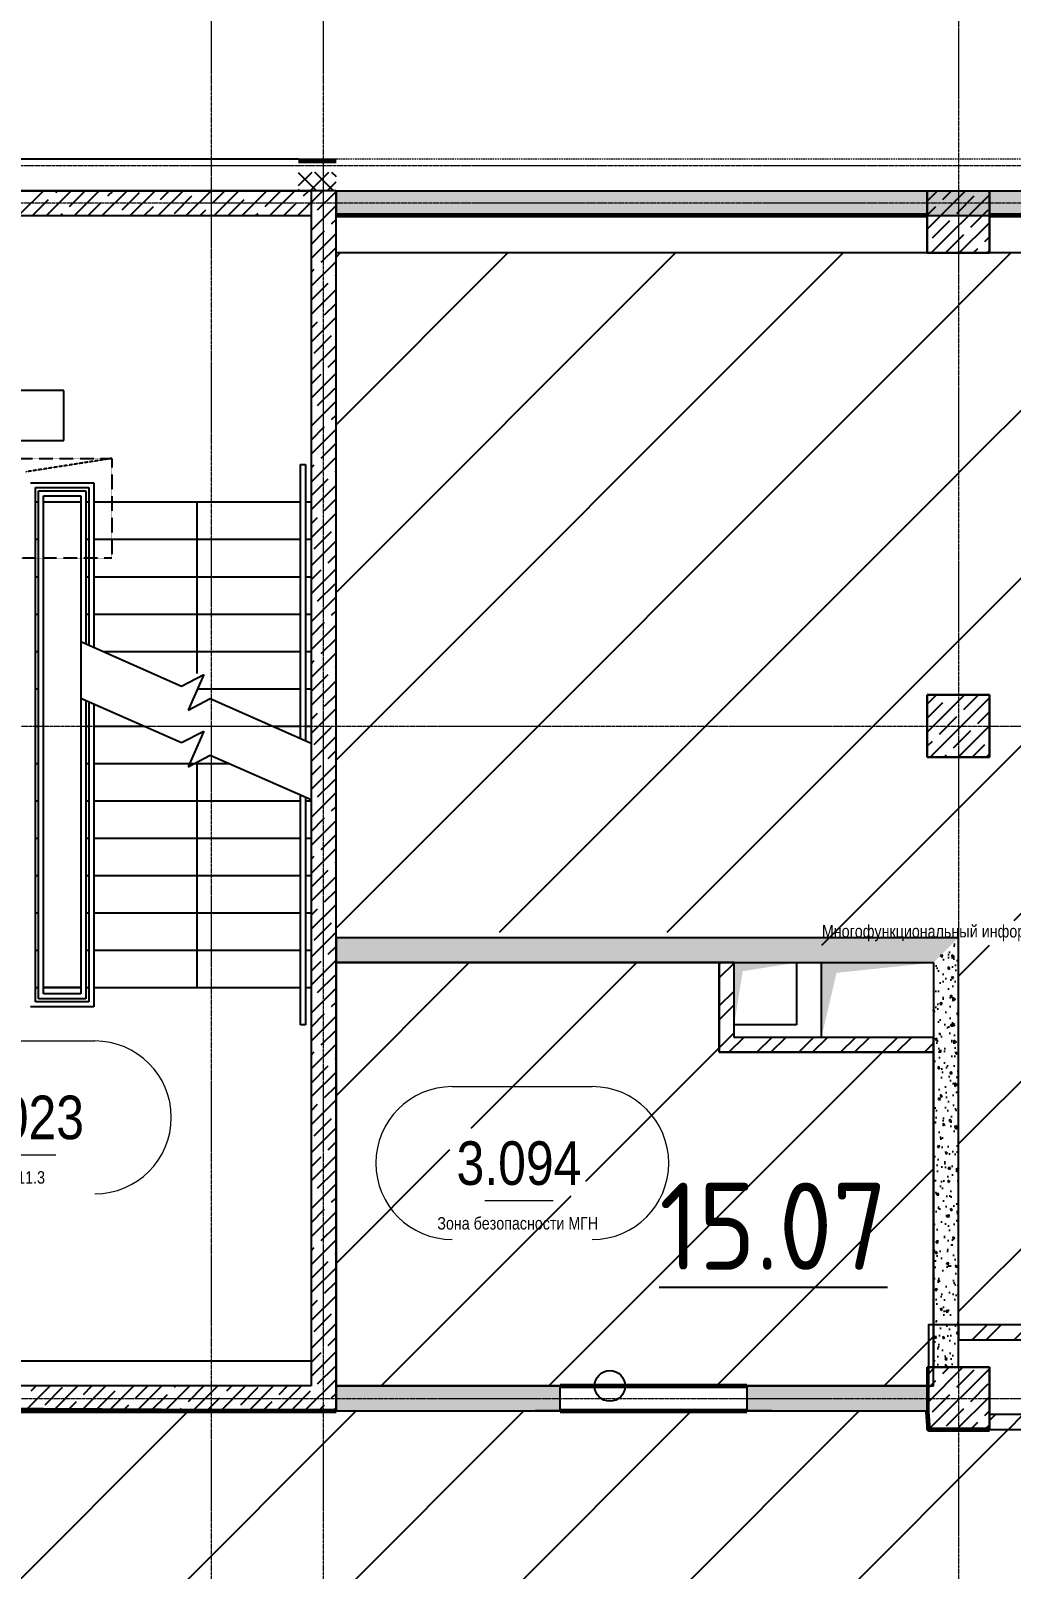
# Model space of a CAD drawing. Header units: millimetres. Extents: x 538266 to 1167394, y 114608 to 637157.
# Drawn here: x 1072582 to 1080459, y 586297 to 598654 of the extents above; entities that cross this region are included whole.
import ezdxf
from ezdxf.enums import TextEntityAlignment as Align

# ---------------------------------------------------------------- set-up
doc = ezdxf.new("R2010")
doc.units = ezdxf.units.MM
for name, pattern in [('CENTER2', [28.575, 19.05, -3.175, 3.175, -3.175]), ('DASHED', [19.05, 12.7, -6.35]), ('HIDDEN', [9.525, 6.35, -3.175]), ('HIDDEN2', [4.7625, 3.175, -1.5875])]:
    doc.linetypes.add(name, pattern=pattern)
doc.layers.get('Defpoints').update_dxf_attribs({"color": 140})
for name, color, linetype, lineweight in [('0) шт стен 3 эт', 150, 'Continuous', 60), ('A-Wall-Open', 31, 'Continuous', 5), ('АР_Area', 5, 'Continuous', 5), ('АР_Зоны_цвет', 8, 'Continuous', 0), ('АР_Колонны', 70, 'Continuous', 30), ('АР_Стены ЖБ', 7, 'Continuous', 35), ('АР_Стены кирпич', 32, 'Continuous', 20), ('АР_Стены ПЕНОблок', 52, 'Continuous', 20), ('АР_Ф_ЛК', 7, 'Continuous', 5), ('АР_Штриховка', 8, 'Continuous', 0)]:
    doc.layers.add(name, color=color, linetype=linetype, lineweight=lineweight)
for name, color, linetype, lineweight, plot in [('АР_Делит', 120, 'Continuous', 0, False), ('КР_Балки-0.5', 60, 'Continuous', 50, False), ('РД_Проем', 230, 'Continuous', 0, False)]:
    doc.layers.add(name, color=color, linetype=linetype, lineweight=lineweight, plot=plot)
doc.layers.add('МАГНИТЫ', color=7, linetype='Continuous', lineweight=30, true_color=0xd100d1)
doc.layers.add('РД_Оси_100', color=7, linetype='Continuous', lineweight=0, true_color=0x525252)
doc.layers.add('РД_проем_инж перемыч_подсчет', color=50, linetype='Continuous', plot=False)
doc.layers.add('ФВ-5', color=7, linetype='Continuous')
doc.styles.add('style1', font='ARIALN.TTF')
doc.styles.add('СПДС', font='isocpeur.ttf', dxfattribs={"width": 0.9})
pattern_1 = [(45, (480135.4, 374055.5), (-168.3798, 168.3798), []), (45, (480247.65, 374055.5), (-168.3798, 168.3798), [])]

# ---------------------------------------------------------------- blocks, each defined once
blk = doc.blocks.new('СОШ_2200_АР_ОСИ_М100_28.05.24')
at = {"layer": 'АР_Делит', "color": 251, "linetype": 'DASHED', "true_color": 0x636466}
blk.add_lwpolyline([(-355, 13145), (-355, 100855), (37145, 100855), (37145, 129155), (72745, 129155), (72745, 135155), (114955, 135155), (114955, -355)], dxfattribs=at)
at = {"layer": 'РД_Оси_100', "color": 251, "linetype": 'CENTER2', "true_color": 0x636466}
for p, q in [((27600, -6155), (27600, 139938.679)), ((-5954.958, 96300), (119910, 96300)), ((-5954.958, 90900), (119910, 90900))]:
    blk.add_line(p, q, dxfattribs=at)
for points in [[(28500, -6155), (28500, 139938.679)], [(33600, 139938.679), (33600, -6155)], [(119910, 100950), (119410, 100800), (-5454.958, 100800), (-5954.958, 100950)], [(119910, 100350), (119410, 100500), (-5454.958, 100500), (-5954.958, 100350)]]:
    blk.add_lwpolyline(points, dxfattribs=at)
blk = doc.blocks.new('MOK-МаркаПом_овал_ареал')
for p, q in [((-5.36, 6.14), (5.89, 6.14)), ((-2.75, -3), (2.75, -3))]:
    blk.add_line(p, q)
for centre, radius, start, end in [((-5.36, 0), 6.14, 90, 270), ((5.89, 0), 6.14, 270, 90), ((-7.41, 0), 7.16, 0, 0.001)]:
    blk.add_arc(centre, radius, start, end)
at = {"color": 0, "style": 'style1'}
blk.add_attdef('АР-ПОМЕЩЕНИЕ:НОМЕР', text='', height=3, dxfattribs=at).set_placement((0.26, 0), align=Align.MIDDLE)
at = {"layer": 'Defpoints', "color": 2, "style": 'style1'}
blk.add_attdef('АР-ПОМЕЩЕНИЕ:НАИМЕНОВАНИЕ', text='', height=1, dxfattribs=at).set_placement((-0.09, -4.81), align=Align.MIDDLE)
blk = doc.blocks.new('MOK-МаркаПом_овал_ареал_5ц')
for p, q in [((-4.25, 3), (4.25, 3)), ((-4.25, -3), (4.25, -3))]:
    blk.add_line(p, q)
for centre, radius, start, end in [((-4.25, 0), 3, 90, 270), ((4.25, 0), 3, 270, 90), ((-3.75, 0), 3.5, 0, 0.001)]:
    blk.add_arc(centre, radius, start, end)
at = {"color": 0, "style": 'style1'}
blk.add_attdef('АР-ПОМЕЩЕНИЕ:НОМЕР', text='', height=3.5, dxfattribs=at).set_placement((0, 0), align=Align.MIDDLE)
at = {"layer": 'Defpoints', "color": 2, "style": 'style1'}
blk.add_attdef('АР-ПОМЕЩЕНИЕ:НАИМЕНОВАНИЕ', text='', height=1, dxfattribs=at).set_placement((-0.09, -4.81), align=Align.MIDDLE)
blk = doc.blocks.new('3_этаж1')
at = {"layer": 'АР_Штриховка', "linetype": 'Continuous', "lineweight": 25, "true_color": 0x000000}
h = blk.add_hatch(dxfattribs=at)
h.set_pattern_fill('_U', color=18, angle=-360, style=0, pattern_type=0)
h.set_pattern_definition([(1.07e-06, (480135.3992, 374055.4906), (-1.86e-08, 1), [])])
h.paths.add_polyline_path([(708584, 597624), (708584, 597599), (708884, 597599), (708884, 597624)], flags=0)
h.paths.add_polyline_path([(712684, 597624), (712684, 597599), (712984, 597599), (712984, 597624)], flags=0)
h = blk.add_hatch(dxfattribs=at)
h.set_pattern_fill('ANSI37', color=18, scale=30, angle=-360, style=0)
h.set_pattern_definition([(45, (480135.4, 374055.49), (-67.351922, 67.35192), []), (135, (480135.4, 374055.49), (-67.35192, -67.351922), [])])
h.paths.add_polyline_path([(708584, 597519), (708584, 597369), (708884, 597369), (708884, 597519)], flags=0)
h.paths.add_polyline_path([(712684, 597519), (712684, 597369), (712984, 597369), (712984, 597519)], flags=0)
h = blk.add_hatch(dxfattribs=at)
h.set_pattern_fill('AR-CONC', color=18, angle=-360, style=0)
h.set_pattern_definition([(50, (480135.4, 374055.49), (182.18467, -15.939085), [19.05, -209.55]), (355, (480135.4, 374055.5), (-35.24342, 191.05685), [15.24, -167.64058]), (100.451445, (480150.58, 374054.16), (146.94125, 175.11775), [16.19001, -178.09024]), (46.1842, (480135.4, 374106.3), (271.07904, -42.04233), [28.575, -314.325]), (96.63556, (480158, 374102.8), (237.40413, 247.42613), [24.28502, -267.1356]), (351.18415, (480135.4, 374106.3), (237.40413, 247.42613), [22.85997, -251.45973]), (21, (480160.8, 374093.59), (151.61439, -102.2652), [19.05, -209.55]), (326, (480160.8, 374093.6), (61.80203, 184.18797), [15.24, -167.64]), (71.451445, (480173.43, 374085.07), (213.41642, 81.92277), [16.19001, -178.08994]), (37.5, (480135.4, 374055.49), (3.088603, 84.555039), [0, -165.608, 0, -170.18, 0, -168.275]), (7.5, (480135.4, 374055.49), (66.819662, 100.180575), [0, -97.028, 0, -161.798, 0, -64.135]), (327.5, (480078.755, 374055.49), (135.590595, -5.728744), [0, -63.5, 0, -198.12, 0, -262.89]), (317.5, (480053.36, 374055.49), (148.12918, 25.42649), [0, -82.55, 0, -131.572, 0, -186.69])])
h.paths.add_polyline_path([(712984, 597369), (712984, 597169), (721984, 597169), (721984, 597369)], flags=0)
h = blk.add_hatch(dxfattribs=at)
h.set_pattern_fill('AR-CONC', color=18, angle=45, style=0)
h.set_pattern_definition([(95, (480135.4, 374055.5), (140.09465, 117.55338), [19.05, -209.55]), (40, (480135.4, 374055.5), (-160.01845, 110.17673), [15.24, -167.64058]), (145.451445, (480147.07, 374065.29), (-19.9238, 227.7301), [16.19001, -178.09024]), (91.1842, (480099.48, 374091.41), (221.41024, 161.95341), [28.575, -314.325]), (141.63556, (480117.93, 374104.9), (-7.08662, 342.82676), [24.28502, -267.1356]), (36.18415, (480099.48, 374091.4), (-7.08662, 342.82676), [22.85997, -251.45973]), (66, (480126.42, 374100.4), (179.51998, 34.89515), [19.05, -209.55]), (11, (480126.42, 374100.4), (-86.53993, 173.94119), [15.24, -167.64]), (116.451445, (480141.38, 374103.3), (92.98005, 208.83634), [16.19001, -178.08994]), (82.5, (480135.4, 374055.49), (-57.605469, 61.973414), [0, -165.608, 0, -170.18, 0, -168.275]), (52.5, (480135.4, 374055.49), (-23.589727, 118.087), [0, -97.028, 0, -161.798, 0, -64.135]), (12.5, (480095.345, 374015.44), (99.927863, 91.826196), [0, -63.5, 0, -198.12, 0, -262.89]), (2.5, (480077.38, 373997.48), (86.763904, 122.722393), [0, -82.55, 0, -131.572, 0, -186.69])])
h.paths.add_polyline_path([(717784, 591169), (717984, 591369), (712984, 591369), (712984, 591169)], flags=0)
h = blk.add_hatch(dxfattribs=at)
h.set_pattern_fill('AR-CONC', color=18, angle=45, style=0)
h.set_pattern_definition([(95, (480135.4, 374055.5), (140.09465, 117.55338), [19.05, -209.55]), (40, (480135.4, 374055.5), (-160.01845, 110.17673), [15.24, -167.64058]), (145.451445, (480147.07, 374065.29), (-19.9238, 227.7301), [16.19001, -178.09024]), (91.1842, (480099.48, 374091.41), (221.41024, 161.95341), [28.575, -314.325]), (141.63556, (480117.93, 374104.9), (-7.08662, 342.82676), [24.28502, -267.1356]), (36.18415, (480099.48, 374091.4), (-7.08662, 342.82676), [22.85997, -251.45973]), (66, (480126.42, 374100.4), (179.51998, 34.89515), [19.05, -209.55]), (11, (480126.42, 374100.4), (-86.53993, 173.94119), [15.24, -167.64]), (116.451445, (480141.38, 374103.3), (92.98005, 208.83634), [16.19001, -178.08994]), (82.5, (480135.4, 374055.49), (-57.605469, 61.973414), [0, -165.608, 0, -170.18, 0, -168.275]), (52.5, (480135.4, 374055.49), (-23.589727, 118.087), [0, -97.028, 0, -161.798, 0, -64.135]), (12.5, (480095.345, 374015.44), (99.927863, 91.826196), [0, -63.5, 0, -198.12, 0, -262.89]), (2.5, (480077.38, 373997.48), (86.763904, 122.722393), [0, -82.55, 0, -131.572, 0, -186.69])])
h.paths.add_polyline_path([(717784, 587919), (717984, 587919), (717984, 588139), (717784, 588139)], flags=0)
h.paths.add_polyline_path([(717784, 588139), (717984, 588139), (717984, 591369), (717784, 591169)], flags=0)
h = blk.add_hatch(dxfattribs=at)
h.set_pattern_fill('ANSI32', color=18, scale=25, style=0)
h.set_pattern_definition([(45, (480135.4, 374055.5), (-168.3798, 168.3798), []), (45, (480247.65, 374055.5), (-168.3798, 168.3798), [])])
h.paths.add_polyline_path([(716063, 590449), (716183, 590569), (716183, 591169), (716063, 591169)], flags=0)
h = blk.add_hatch(dxfattribs=at)
h.set_pattern_fill('ANSI32', color=18, scale=25, angle=360, style=0)
h.set_pattern_definition(pattern_1)
h.paths.add_polyline_path([(717784, 590449), (717784, 590569), (716183, 590569), (716063, 590449)], flags=0)
h = blk.add_hatch(dxfattribs=at)
h.set_pattern_fill('ANSI32', color=18, scale=25, style=0)
h.set_pattern_definition([(45, (480135.4, 374055.5), (-168.3798, 168.3798), []), (45, (480247.65, 374055.5), (-168.3798, 168.3798), [])])
h.paths.add_polyline_path([(719584, 588139), (719705, 588259), (717984, 588259), (717984, 588139)], flags=0)
h = blk.add_hatch(dxfattribs=at)
h.set_pattern_fill('AR-CONC', color=18, angle=45, style=0)
h.set_pattern_definition([(95, (480135.4, 374055.5), (140.09465, 117.55338), [19.05, -209.55]), (40, (480135.4, 374055.5), (-160.01845, 110.17673), [15.24, -167.64058]), (145.451445, (480147.07, 374065.29), (-19.9238, 227.7301), [16.19001, -178.09024]), (91.1842, (480099.48, 374091.41), (221.41024, 161.95341), [28.575, -314.325]), (141.63556, (480117.93, 374104.9), (-7.08662, 342.82676), [24.28502, -267.1356]), (36.18415, (480099.48, 374091.4), (-7.08662, 342.82676), [22.85997, -251.45973]), (66, (480126.42, 374100.4), (179.51998, 34.89515), [19.05, -209.55]), (11, (480126.42, 374100.4), (-86.53993, 173.94119), [15.24, -167.64]), (116.451445, (480141.38, 374103.3), (92.98005, 208.83634), [16.19001, -178.08994]), (82.5, (480135.4, 374055.49), (-57.605469, 61.973414), [0, -165.608, 0, -170.18, 0, -168.275]), (52.5, (480135.4, 374055.49), (-23.589727, 118.087), [0, -97.028, 0, -161.798, 0, -64.135]), (12.5, (480095.345, 374015.44), (99.927863, 91.826196), [0, -63.5, 0, -198.12, 0, -262.89]), (2.5, (480077.38, 373997.48), (86.763904, 122.722393), [0, -82.55, 0, -131.572, 0, -186.69])])
h.paths.add_polyline_path([(712984, 587769), (712984, 587569), (714784, 587569), (714784, 587769)], flags=0)
h.paths.add_polyline_path([(716284, 587769), (716284, 587569), (717734, 587569), (717734, 587769)], flags=0)
h = blk.add_hatch(dxfattribs=at)
h.set_pattern_fill('ANSI32', color=18, scale=25, angle=360, style=0)
h.set_pattern_definition(pattern_1)
h.paths.add_polyline_path([(719703, 587419), (719584, 587539), (718234, 587539), (718234, 587419)], flags=0)
at = {"color": 18, "lineweight": 25, "true_color": 0x000000}
for p, q in [((710797, 595763), (709797, 595763)), ((710797, 595363), (710797, 595763)), ((709797, 595363), (710797, 595363)), ((712699, 592970), (712699, 595169)), ((712699, 595169), (712739, 595169)), ((712699, 592970), (712699, 595169)), ((712699, 595169), (712739, 595169)), ((712739, 595169), (712739, 592952)), ((712739, 595169), (712739, 592952)), ((712699, 590669), (712699, 592515)), ((712699, 590669), (712699, 592515)), ((712739, 592497), (712739, 590669)), ((712739, 592497), (712739, 590669)), ((712739, 590669), (712699, 590669)), ((712739, 590669), (712699, 590669))]:
    blk.add_line(p, q, dxfattribs=at)
at = {"color": 18, "linetype": 'HIDDEN', "lineweight": 25, "ltscale": 0.07, "true_color": 0x000000}
for p, q in [((710384, 595219), (711184, 595219)), ((710384, 595219), (711184, 595219)), ((711184, 595219), (710493, 595111)), ((711184, 595219), (710493, 595111)), ((711184, 595219), (711184, 594419)), ((711184, 595219), (711184, 594419)), ((711184, 594419), (710384, 594419)), ((711184, 594419), (710384, 594419))]:
    blk.add_line(p, q, dxfattribs=at)
at = {"color": 18, "linetype": 'Continuous', "lineweight": 25, "true_color": 0x000000}
for p, q in [((716183, 590669), (716183, 591169)), ((716183, 591169), (716683, 591169)), ((716683, 591169), (716683, 590669)), ((716884, 590569), (716884, 591169)), ((716884, 591169), (717784, 591169)), ((717784, 591169), (717784, 590569)), ((716683, 590669), (716183, 590669)), ((717784, 590569), (716884, 590569))]:
    blk.add_line(p, q, dxfattribs=at)
for points in [[(716183, 590669), (716183, 591169), (716251, 591100), (716683, 591169)], [(716884, 590569), (716884, 591169), (717005, 591087), (717784, 591169)]]:
    blk.add_solid(points, dxfattribs=at)
at = {"layer": 'A-Wall-Open', "color": 18, "linetype": 'Continuous', "lineweight": 25, "true_color": 0x000000}
for p, q in [((708884, 597624), (712684, 597624)), ((708884, 597369), (712684, 597369))]:
    blk.add_line(p, q, dxfattribs=at)
at = {"layer": 'АР_Делит', "color": 18, "lineweight": 25, "true_color": 0x000000}
for p, q in [((708784, 597369), (712784, 597369)), ((708784, 597369), (712784, 597369)), ((712784, 597369), (712784, 587969)), ((712784, 597369), (712784, 587969)), ((712784, 587969), (708784, 587969)), ((712784, 587969), (708784, 587969))]:
    blk.add_line(p, q, dxfattribs=at)
at = {"layer": 'АР_Зоны_цвет', "color": 18, "linetype": 'Continuous', "lineweight": 25, "true_color": 0x000000}
for p, q in [((716063, 591169), (712984, 591169)), ((712984, 591169), (712984, 587769)), ((716063, 590449), (716063, 591169)), ((717784, 590449), (716063, 590449)), ((717784, 587769), (717784, 590449)), ((712984, 587769), (717784, 587769))]:
    blk.add_line(p, q, dxfattribs=at)
at = {"layer": 'АР_Колонны', "color": 18, "linetype": 'HIDDEN2', "lineweight": 25, "true_color": 0x000000}
for p, q in [((717734, 596869), (717734, 597369)), ((718234, 597369), (718234, 596869)), ((718234, 596869), (717734, 596869)), ((717734, 593319), (718234, 593319)), ((717734, 592819), (717734, 593319)), ((718234, 593319), (718234, 592819)), ((718234, 592819), (717734, 592819)), ((717734, 587919), (718234, 587919)), ((717734, 587419), (717734, 587919)), ((718234, 587919), (718234, 587419)), ((718234, 587419), (717734, 587419))]:
    blk.add_line(p, q, dxfattribs=at)
at = {"layer": 'АР_Колонны', "color": 18, "linetype": 'Continuous', "lineweight": 25, "true_color": 0x000000}
for p, q in [((717734, 597369), (717734, 596869)), ((717734, 596869), (717734, 597369)), ((718234, 596869), (718234, 597369)), ((718234, 597369), (718234, 596869)), ((717734, 596869), (718234, 596869)), ((718234, 596869), (717734, 596869)), ((717734, 593319), (717734, 592819)), ((718234, 593319), (717734, 593319)), ((717734, 592819), (717734, 593319)), ((717734, 593319), (718234, 593319)), ((718234, 592819), (718234, 593319)), ((718234, 593319), (718234, 592819)), ((717734, 592819), (718234, 592819)), ((718234, 592819), (717734, 592819)), ((717734, 587919), (717734, 587419)), ((718234, 587919), (717734, 587919)), ((717734, 587419), (717734, 587919)), ((717734, 587919), (718234, 587919)), ((718234, 587419), (718234, 587919)), ((718234, 587919), (718234, 587419)), ((717734, 587419), (718234, 587419)), ((718234, 587419), (717734, 587419))]:
    blk.add_line(p, q, dxfattribs=at)
at = {"layer": 'АР_Стены ЖБ', "color": 18, "linetype": 'Continuous', "lineweight": 25, "true_color": 0x000000}
for p, q in [((712984, 597369), (708784, 597369)), ((712984, 587769), (712984, 597369)), ((717734, 596869), (717734, 597369)), ((718234, 597369), (718234, 596869)), ((708784, 597169), (712784, 597169)), ((712784, 597169), (712784, 587769)), ((718234, 596869), (717734, 596869)), ((717734, 592819), (717734, 593319)), ((717734, 593319), (718234, 593319)), ((718234, 593319), (718234, 592819)), ((718234, 592819), (717734, 592819)), ((717734, 587419), (717734, 587919)), ((717734, 587919), (718234, 587919)), ((718234, 587919), (718234, 587419)), ((712784, 587769), (708784, 587769)), ((712984, 587569), (712984, 587769)), ((712984, 587769), (712984, 587769)), ((708784, 587569), (712784, 587569)), ((712784, 587569), (712984, 587569)), ((718234, 587419), (717734, 587419))]:
    blk.add_line(p, q, dxfattribs=at)
at = {"layer": 'АР_Стены кирпич', "color": 18, "linetype": 'Continuous', "lineweight": 25, "true_color": 0x000000}
for p, q in [((716183, 591169), (716063, 591169)), ((716063, 591169), (716063, 590449)), ((716183, 590569), (716183, 591169)), ((717784, 590569), (716183, 590569)), ((717784, 590449), (717784, 590569)), ((716063, 590449), (717784, 590449)), ((719705, 588259), (717984, 588259)), ((717984, 588259), (717984, 588139)), ((717984, 588139), (719584, 588139)), ((719584, 587539), (718234, 587539)), ((718234, 587539), (718234, 587419)), ((718234, 587419), (719703, 587419))]:
    blk.add_line(p, q, dxfattribs=at)
at = {"layer": 'АР_Стены ПЕНОблок', "color": 18, "linetype": 'Continuous', "lineweight": 25, "true_color": 0x000000}
for p, q in [((712984, 597369), (712984, 597169)), ((712984, 597169), (721984, 597169)), ((717984, 591369), (712984, 591369)), ((712984, 591369), (712984, 591169)), ((717984, 588139), (717984, 591369)), ((712984, 591169), (717784, 591169)), ((717784, 591169), (717784, 588139)), ((717784, 588139), (717784, 587919)), ((717984, 587919), (717984, 588139)), ((717784, 587919), (717984, 587919)), ((712984, 587769), (712984, 587569)), ((714784, 587769), (712984, 587769)), ((714784, 587569), (714784, 587769)), ((716284, 587769), (716284, 587569)), ((717734, 587769), (716284, 587769)), ((717734, 587569), (717734, 587769)), ((712984, 587569), (714784, 587569)), ((716284, 587569), (717734, 587569))]:
    blk.add_line(p, q, dxfattribs=at)
at = {"layer": 'АР_Ф_ЛК', "color": 18, "lineweight": 25, "true_color": 0x000000}
for p, q in [((710529, 595024), (711039, 595024)), ((710569, 590854), (710569, 594984)), ((710569, 594984), (710999, 594984)), ((710999, 594984), (710999, 593719)), ((711039, 595024), (711039, 593701)), ((710569, 594869), (710594, 594869)), ((710594, 590879), (710594, 594959)), ((710594, 594959), (710974, 594959)), ((710634, 590919), (710634, 594919)), ((710634, 594919), (710934, 594919)), ((710634, 590969), (710634, 594869)), ((710634, 594869), (710934, 594869)), ((710634, 594869), (710934, 594869)), ((710934, 594919), (710934, 590919)), ((710934, 594869), (710934, 590969)), ((710974, 594959), (710974, 593730)), ((710974, 594869), (710999, 594869)), ((711039, 594869), (712699, 594869)), ((711869, 593957), (711869, 594869)), ((712739, 594869), (712784, 594869)), ((710569, 594569), (710594, 594569)), ((710974, 594569), (710999, 594569)), ((711039, 594569), (712699, 594569)), ((712739, 594569), (712784, 594569)), ((710569, 594269), (710594, 594269)), ((710974, 594269), (710999, 594269)), ((711039, 594269), (712699, 594269)), ((712739, 594269), (712784, 594269)), ((710569, 593969), (710594, 593969)), ((710974, 593969), (710999, 593969)), ((711039, 593969), (712699, 593969)), ((711869, 593490), (711869, 593957)), ((712739, 593969), (712784, 593969)), ((710934, 593748), (711744, 593390)), ((710569, 593669), (710594, 593669)), ((711113, 593669), (712699, 593669)), ((712739, 593669), (712784, 593669)), ((710569, 593369), (710594, 593369)), ((711744, 593390), (711922, 593483)), ((711922, 593483), (711796, 593197)), ((711871, 593369), (712699, 593369)), ((712739, 593369), (712784, 593369)), ((710934, 593293), (711744, 592936)), ((710974, 593275), (710974, 590879)), ((710999, 593264), (710999, 590854)), ((711039, 593247), (711039, 590814)), ((711796, 593197), (711973, 593290)), ((711973, 593290), (712784, 592932)), ((710569, 593069), (710594, 593069)), ((710974, 593069), (710999, 593069)), ((711039, 593069), (711442, 593069)), ((711744, 592936), (711922, 593028)), ((711922, 593028), (711796, 592742)), ((712474, 593069), (712699, 593069)), ((712739, 593069), (712784, 593069)), ((710569, 592769), (710594, 592769)), ((710974, 592769), (710999, 592769)), ((711039, 592769), (712123, 592769)), ((711796, 592742), (711973, 592835)), ((711869, 591435), (711869, 592769)), ((711973, 592835), (712784, 592478)), ((710569, 592469), (710594, 592469)), ((710974, 592469), (710999, 592469)), ((711039, 592469), (712699, 592469)), ((712739, 592469), (712784, 592469)), ((710569, 592169), (710594, 592169)), ((710974, 592169), (710999, 592169)), ((711039, 592169), (712699, 592169)), ((712739, 592169), (712784, 592169)), ((710569, 591869), (710594, 591869)), ((710974, 591869), (710999, 591869)), ((711039, 591869), (712699, 591869)), ((712739, 591869), (712784, 591869)), ((710569, 591569), (710594, 591569)), ((710974, 591569), (710999, 591569)), ((711039, 591569), (712699, 591569)), ((712739, 591569), (712784, 591569)), ((711869, 590969), (711869, 591435)), ((710569, 591269), (710594, 591269)), ((710974, 591269), (710999, 591269)), ((711039, 591269), (712699, 591269)), ((712739, 591269), (712784, 591269)), ((710569, 590969), (710594, 590969)), ((710934, 590969), (710634, 590969)), ((710634, 590969), (710934, 590969)), ((710934, 590919), (710634, 590919)), ((710974, 590969), (710999, 590969)), ((711039, 590969), (712699, 590969)), ((712739, 590969), (712784, 590969)), ((711039, 590814), (710529, 590814)), ((710999, 590854), (710569, 590854)), ((710974, 590879), (710594, 590879))]:
    blk.add_line(p, q, dxfattribs=at)
at = {"layer": 'АР_Штриховка', "color": 18, "linetype": 'Continuous', "lineweight": 25, "true_color": 0x000000}
for p, q in [((710433, 597169), (710633, 597369)), ((710657, 597169), (710857, 597369)), ((710732, 597355), (710745, 597369)), ((710844, 597243), (710970, 597369)), ((710882, 597169), (711082, 597369)), ((711106, 597169), (711306, 597369)), ((711152, 597327), (711194, 597369)), ((711265, 597215), (711405, 597355)), ((711331, 597169), (711531, 597369)), ((711555, 597169), (711755, 597369)), ((711573, 597299), (711643, 597369)), ((711686, 597187), (711826, 597327)), ((711780, 597169), (711980, 597369)), ((711994, 597271), (712092, 597369)), ((712004, 597169), (712204, 597369)), ((712229, 597169), (712429, 597369)), ((712415, 597243), (712541, 597369)), ((712453, 597169), (712653, 597369)), ((712678, 597169), (712878, 597369)), ((712724, 597327), (712766, 597369)), ((712836, 597215), (712977, 597355)), ((717734, 597285), (717817, 597369)), ((717734, 597061), (718042, 597369)), ((717766, 596869), (718234, 597336)), ((717860, 597299), (717929, 597369)), ((717972, 597187), (718112, 597327)), ((710545, 597169), (710675, 597299)), ((710994, 597169), (711096, 597271)), ((711443, 597169), (711517, 597243)), ((711892, 597169), (711938, 597215)), ((712117, 597169), (712247, 597299)), ((712566, 597169), (712668, 597271)), ((712784, 597050), (712984, 597250)), ((717734, 597173), (717803, 597243)), ((718084, 597075), (718224, 597215)), ((710770, 597169), (710788, 597187)), ((712341, 597169), (712359, 597187)), ((712949, 597103), (712984, 597138)), ((717775, 596990), (717916, 597131)), ((717991, 596869), (718234, 597112)), ((712784, 596938), (712892, 597046)), ((712784, 596825), (712984, 597025)), ((717888, 596878), (718028, 597018)), ((718196, 596962), (718234, 596999)), ((712864, 596794), (712984, 596913)), ((718103, 596869), (718140, 596906)), ((718215, 596869), (718234, 596887)), ((712784, 596601), (712984, 596801)), ((712784, 596713), (712808, 596738)), ((712784, 596489), (712920, 596626)), ((712784, 596376), (712984, 596576)), ((712977, 596682), (712984, 596689)), ((712892, 596373), (712984, 596464)), ((712784, 596152), (712984, 596352)), ((712784, 596264), (712836, 596317)), ((712808, 596064), (712949, 596205)), ((712784, 595927), (712984, 596127)), ((712920, 595952), (712984, 596015)), ((712784, 595703), (712984, 595903)), ((712784, 595815), (712864, 595896)), ((712836, 595643), (712977, 595784)), ((712784, 595478), (712984, 595678)), ((712784, 595366), (712892, 595475)), ((712949, 595531), (712984, 595566)), ((712784, 595254), (712984, 595454)), ((712864, 595222), (712984, 595342)), ((712784, 595029), (712984, 595229)), ((712784, 595142), (712808, 595166)), ((712977, 595110), (712984, 595117)), ((712784, 594917), (712920, 595054)), ((712784, 594805), (712984, 595005)), ((712892, 594801), (712984, 594893)), ((712784, 594580), (712984, 594780)), ((712784, 594693), (712836, 594745)), ((712808, 594493), (712949, 594633)), ((712784, 594356), (712984, 594556)), ((712920, 594380), (712984, 594444)), ((712784, 594131), (712984, 594331)), ((712784, 594244), (712864, 594324)), ((712784, 593907), (712984, 594107)), ((712836, 594072), (712977, 594212)), ((712949, 593960), (712984, 593995)), ((712784, 593795), (712892, 593903)), ((712784, 593682), (712984, 593882)), ((712864, 593651), (712984, 593770)), ((712784, 593458), (712984, 593658)), ((712784, 593570), (712808, 593595)), ((712977, 593539), (712984, 593546)), ((712784, 593346), (712920, 593482)), ((712784, 593233), (712984, 593433)), ((712892, 593230), (712984, 593321)), ((717734, 593244), (717808, 593319)), ((717734, 593020), (718033, 593319)), ((717734, 593132), (717860, 593258)), ((717757, 592819), (718234, 593295)), ((717916, 593314), (717920, 593319)), ((718028, 593202), (718145, 593319)), ((712784, 593009), (712984, 593209)), ((712784, 593121), (712836, 593174)), ((717832, 593005), (717972, 593146)), ((718140, 593090), (718234, 593183)), ((712808, 592921), (712949, 593061)), ((717944, 592893), (718084, 593033)), ((717982, 592819), (718234, 593071)), ((712784, 592784), (712984, 592984)), ((712920, 592809), (712984, 592872)), ((717734, 592907), (717775, 592949)), ((718094, 592819), (718196, 592921)), ((712784, 592560), (712984, 592760)), ((712784, 592672), (712864, 592753)), ((717869, 592819), (717888, 592837)), ((718206, 592819), (718234, 592846)), ((712836, 592500), (712977, 592641)), ((712784, 592335), (712984, 592535)), ((712949, 592388), (712984, 592423)), ((712784, 592223), (712892, 592332)), ((712784, 592111), (712984, 592311)), ((712864, 592079), (712984, 592199)), ((712784, 591886), (712984, 592086)), ((712784, 591999), (712808, 592023)), ((712784, 591774), (712920, 591911)), ((712977, 591967), (712984, 591974)), ((712784, 591662), (712984, 591862)), ((712784, 591437), (712984, 591637)), ((712892, 591658), (712984, 591749)), ((712784, 591549), (712836, 591602)), ((712784, 591213), (712984, 591413)), ((712808, 591350), (712949, 591490)), ((712920, 591237), (712984, 591300)), ((712784, 590988), (712984, 591188)), ((712784, 591100), (712864, 591181)), ((712836, 590929), (712977, 591069)), ((712784, 590764), (712984, 590964)), ((712949, 590816), (712984, 590851)), ((712784, 590651), (712892, 590760)), ((712784, 590539), (712984, 590739)), ((712864, 590508), (712984, 590627)), ((712784, 590315), (712984, 590515)), ((712784, 590427), (712808, 590452)), ((712977, 590395), (712984, 590402)), ((712784, 590202), (712920, 590339)), ((712784, 590090), (712984, 590290)), ((712892, 590087), (712984, 590178)), ((712784, 589866), (712984, 590066)), ((712784, 589978), (712836, 590031)), ((712808, 589778), (712949, 589918)), ((712784, 589641), (712984, 589841)), ((712920, 589666), (712984, 589729)), ((712784, 589417), (712984, 589617)), ((712784, 589529), (712864, 589610)), ((712836, 589357), (712977, 589497)), ((712784, 589192), (712984, 589392)), ((712784, 589080), (712892, 589189)), ((712784, 588968), (712984, 589168)), ((712949, 589245), (712984, 589280)), ((712864, 588936), (712984, 589055)), ((712784, 588743), (712984, 588943)), ((712784, 588855), (712808, 588880)), ((712977, 588824), (712984, 588831)), ((712784, 588631), (712920, 588768)), ((712784, 588519), (712984, 588719)), ((712892, 588515), (712984, 588606)), ((712784, 588294), (712984, 588494)), ((712784, 588406), (712836, 588459)), ((712808, 588207), (712949, 588347)), ((712784, 588070), (712984, 588270)), ((712920, 588094), (712984, 588157)), ((712784, 587845), (712984, 588045)), ((712784, 587957), (712864, 588038)), ((712836, 587786), (712977, 587926)), ((712901, 587738), (712984, 587821)), ((717734, 587856), (717796, 587919)), ((717734, 587631), (718021, 587919)), ((717734, 587744), (717803, 587814)), ((717745, 587419), (718234, 587907)), ((717860, 587870), (717909, 587919)), ((717972, 587758), (718112, 587898)), ((710487, 587569), (710687, 587769)), ((710535, 587729), (710574, 587769)), ((710647, 587617), (710788, 587758)), ((710711, 587569), (710911, 587769)), ((710936, 587569), (711136, 587769)), ((710956, 587701), (711023, 587769)), ((711068, 587589), (711209, 587729)), ((711160, 587569), (711360, 587769)), ((711377, 587673), (711472, 587769)), ((711385, 587569), (711585, 587769)), ((711497, 587569), (711630, 587701)), ((711609, 587569), (711809, 587769)), ((711686, 587758), (711697, 587769)), ((711798, 587645), (711921, 587769)), ((711834, 587569), (712034, 587769)), ((712058, 587569), (712258, 587769)), ((712107, 587729), (712146, 587769)), ((712219, 587617), (712359, 587758)), ((712283, 587569), (712483, 587769)), ((712507, 587569), (712707, 587769)), ((712528, 587701), (712595, 587769)), ((712640, 587589), (712780, 587729)), ((712825, 587662), (712901, 587738)), ((712949, 587673), (712984, 587708)), ((717775, 587561), (717916, 587701)), ((717970, 587419), (718234, 587682)), ((718084, 587645), (718224, 587786)), ((710823, 587569), (710900, 587645)), ((711272, 587569), (711321, 587617)), ((711721, 587569), (711742, 587589)), ((711946, 587569), (712051, 587673)), ((712395, 587569), (712471, 587645)), ((712732, 587569), (712825, 587662)), ((712844, 587569), (712892, 587617)), ((712956, 587569), (712984, 587596)), ((717888, 587449), (718028, 587589)), ((718196, 587533), (718234, 587570)), ((718082, 587419), (718140, 587477)), ((718194, 587419), (718234, 587458))]:
    blk.add_line(p, q, dxfattribs=at)
at = {"layer": 'КР_Балки-0.5', "color": 18, "lineweight": 25, "ltscale": 200, "true_color": 0x000000}
for p, q in [((712984, 596869), (712984, 597369)), ((712984, 597369), (729784, 597369)), ((729784, 596869), (712984, 596869))]:
    blk.add_line(p, q, dxfattribs=at)
at = {"layer": 'МАГНИТЫ', "color": 18, "lineweight": 25, "true_color": 0x000000}
blk.add_circle((715184, 587769), 123, dxfattribs=at)
at = {"layer": 'РД_Проем', "color": 18, "linetype": 'Continuous', "lineweight": 25, "true_color": 0x000000}
for p, q in [((714784, 587769), (716284, 587769)), ((714784, 587569), (716284, 587569))]:
    blk.add_line(p, q, dxfattribs=at)
at = {"layer": 'РД_проем_инж перемыч_подсчет', "color": 18, "linetype": 'Continuous', "lineweight": 25, "true_color": 0x000000}
for p, q in [((716484, 587769), (714584, 587769)), ((716484, 587569), (714584, 587569))]:
    blk.add_line(p, q, dxfattribs=at)
at = {"layer": 'АР_Area', "color": 18, "linetype": 'Continuous', "lineweight": 25, "true_color": 0x000000, "xscale": 100, "yscale": 100, "zscale": 100}
blk.add_blockref('MOK-МаркаПом_овал_ареал_5ц', (721456, 591891), dxfattribs=at).add_auto_attribs({'АР-ПОМЕЩЕНИЕ:НОМЕР': '3.077.2', 'АР-ПОМЕЩЕНИЕ:НАИМЕНОВАНИЕ': 'Многофункциональный информационный библиотечный центр с зонами для индивидуальных и групповых занятий, медиатеки, хранения (закрытый фонд) и выдачи книг'})

msp = doc.modelspace()

# ---------------------------------------------------------------- hatches: boundary and pattern name
at = {"layer": 'ФВ-5'}
h = msp.add_hatch(dxfattribs=at)
h.set_pattern_fill('ANSI31', color=3, scale=300)
h.paths.add_polyline_path([(1091834, 596869), (1080041, 596869), (1080041, 593319), (1080284, 593319), (1080284, 592819), (1080041, 592819), (1080041, 591413), (1080034, 587569), (1091834, 587569)])
edge = h.paths.add_edge_path(flags=16)
edge.add_line((1083081, 592191), (1083931, 592191))
edge.add_arc((1083931, 591891), 300, -90, 90, ccw=False)
edge.add_line((1083931, 591591), (1083081, 591591))
edge.add_arc((1083081, 591891), 300, 90, 270, ccw=False)
h.paths.add_polyline_path([(1085784, 593319), (1086284, 593319), (1086284, 592819), (1085784, 592819)], flags=16)
edge = h.paths.add_edge_path(flags=16)
edge.add_line((1086232, 587919), (1086245, 587919))
edge.add_line((1086245, 587919), (1086234, 587908))
edge.add_arc((1085936, 587875), 300, 0, 6.3328, ccw=False)
edge.add_arc((1085936, 587875), 300, -121.4889, 0, ccw=False)
edge.add_line((1085779, 587619), (1085584, 587619))
edge.add_line((1085584, 587619), (1085584, 587819))
edge.add_line((1085584, 587819), (1085641, 587819))
edge.add_arc((1085936, 587875), 300, 180, 190.7238, ccw=False)
edge.add_arc((1085936, 587875), 300, 8.4681, 180, ccw=False)
h.paths.add_polyline_path([(1085784, 587919), (1085908, 587919), (1085784, 587794), (1085784, 587619), (1085584, 587619), (1085584, 587819), (1085784, 587819), (1085784, 587794), (1085908, 587919), (1085796, 587919), (1085784, 587907)], flags=0)
edge = h.paths.add_edge_path(flags=16)
edge.add_arc((1089148, 587918), 300, 0, 360)
h.paths.add_polyline_path([(1085421, 587645), (1086450, 587645), (1086450, 588104), (1085421, 588104)], flags=16)
h.paths.add_polyline_path([(1088633, 587688), (1089663, 587688), (1089663, 588147), (1088633, 588147)], flags=16)
h.paths.add_polyline_path([(1086293, 596789), (1086555, 596789), (1086555, 597166), (1086293, 597166)])
h.paths.add_polyline_path([(1078904, 591310), (1088088, 591310), (1088088, 591508), (1078904, 591508)])
h.paths.add_polyline_path([(1082747, 591623), (1084264, 591623), (1084264, 592159), (1082747, 592159)], flags=16)
h.paths.add_polyline_path([(1081755, 588259), (1080034, 588241), (1080034, 587521), (1081755, 587539)])
h = msp.add_hatch(dxfattribs=at)
h.set_pattern_fill('ANSI31', color=3, scale=300, style=0)
h.paths.add_polyline_path([(1080034, 596869), (1075034, 596869), (1075034, 591413), (1080034, 591413), (1080034, 592819), (1079784, 592819), (1079784, 593319), (1080034, 593319)])
h = msp.add_hatch(dxfattribs=at)
h.set_pattern_fill('ANSI31', color=5, scale=300, style=0)
h.paths.add_polyline_path([(1079834, 590449), (1078113, 590449), (1078113, 591169), (1075034, 591169), (1075034, 587769), (1077111, 587769, -1), (1077357, 587769), (1079784, 587769), (1079784, 587919), (1079834, 587919)])
h.paths.add_polyline_path([(1076229, 589859), (1076779, 589859, -1), (1076779, 589259), (1076229, 589259, -1)], flags=16)
h.paths.add_polyline_path([(1075822, 589000), (1077166, 589000), (1077166, 589156), (1075822, 589156)], flags=24)
h.paths.add_polyline_path([(1075913, 589291), (1077095, 589291), (1077095, 589827), (1075913, 589827)], flags=24)
h = msp.add_hatch(dxfattribs=at)
h.set_pattern_fill('ANSI31', color=3, scale=300)
h.paths.add_polyline_path([(1091869, 587369), (1091834, 587369), (1091834, 587419), (1090314, 587419), (1090314, 587419), (1090314, 587419), (1086284, 587419), (1085784, 587419), (1085504, 587419), (1081754, 587418), (1081751, 587418), (1080284, 587419), (1079784, 587419), (1079784, 587569), (1075034, 587569), (1075034, 587569), (1074834, 587569), (1070834, 587569), (1070834, 587319), (1070334, 587319), (1070334, 587319), (1070491, 587319), (1070834, 587662), (1070834, 587769), (1070828, 587769), (1070834, 587774), (1070834, 587819), (1070766, 587819), (1070334, 587386), (1070334, 587319), (1070378, 587319), (1070378, 587319), (1070334, 587319), (1070334, 587769), (1064991, 587769), (1064984, 587761), (1064984, 587537), (1064984, 587537), (1064984, 587319), (1064484, 587319), (1064484, 587569), (1059291, 587569), (1059284, 587562), (1059284, 587319), (1058784, 587319), (1058784, 587569), (1052984, 587569), (1052984, 587319), (1052984, 587319), (1052484, 587319), (1052484, 587569), (1052284, 587569), (1052284, 587569), (1051180, 587569), (1050734, 587569), (1048404, 587569), (1048404, 587249), (1046834, 587249), (1046834, 585469), (1052534, 585469), (1052534, 585469), (1052934, 585469), (1058834, 585469), (1058834, 585469), (1059234, 585469), (1059234, 585069), (1059134, 585069), (1059134, 583829), (1059134, 579349), (1059134, 579169), (1059234, 579169), (1059234, 578769), (1058934, 578769), (1058934, 573169), (1059134, 573169), (1059234, 573169), (1059234, 572769), (1059134, 572769), (1059134, 567514), (1060054, 567514), (1060054, 567394), (1060054, 567049), (1060054, 565744), (1060545, 565744), (1060545, 565760), (1060964, 565760), (1063219, 565757), (1063219, 565786), (1063638, 565786), (1063638, 565744), (1064534, 565744), (1064534, 565744), (1064934, 565744), (1064934, 565744), (1070434, 565744), (1070434, 565744), (1070834, 565744), (1073834, 565744), (1073834, 565844), (1073934, 565844), (1073934, 568249), (1071614, 568249), (1071614, 570169), (1071614, 573589), (1073214, 573589), (1073214, 575469), (1073214, 577189), (1073934, 577189), (1073934, 579719), (1073834, 579719), (1073834, 580219), (1073934, 580219), (1073934, 581664), (1074134, 581664), (1074134, 580219), (1074234, 580219), (1074234, 580969), (1075894, 580969), (1075894, 580369), (1090174, 580369), (1090174, 580969), (1091834, 580969), (1091834, 580219), (1091924, 580219), (1091924, 583769), (1091834, 583769), (1091834, 583969), (1088484, 583969), (1087785, 583969, -0.384338), (1088054, 583670, -1), (1087454, 583670, -0.384338), (1087724, 583969), (1086884, 583969), (1086284, 583969), (1086284, 583719), (1085954, 583719), (1085954, 581499), (1085034, 581499), (1082160, 581484, -0.414214), (1082460, 581184, -1), (1081860, 581184, -0.414214), (1082160, 581484), (1081034, 581499), (1080114, 581499), (1080114, 582419), (1080114, 583519), (1080114, 583719), (1079784, 583719), (1079784, 583969), (1076654, 583969), (1076654, 583249), (1074134, 583249), (1074134, 583194), (1073934, 583194), (1073934, 583769), (1073834, 583769), (1070834, 583769), (1070434, 583769), (1070434, 583889), (1069154, 583889), (1066945, 583889), (1064934, 583889), (1064934, 583769), (1064534, 583769), (1064534, 580169), (1064934, 580169), (1064934, 579769), (1064534, 579769), (1064534, 580169), (1064534, 583769), (1064534, 583769), (1060605, 583769), (1060605, 583919), (1064534, 583919), (1064534, 584169), (1064934, 584169), (1070434, 584169), (1070434, 584169), (1070834, 584169), (1070834, 583919), (1073706, 583919), (1073826, 583919), (1073831, 583924), (1073834, 584169), (1074234, 584169), (1076534, 584169), (1079784, 584169), (1079784, 584219), (1080284, 584219), (1080284, 584169), (1085784, 584169), (1085784, 584219), (1086284, 584219), (1086284, 584169), (1086884, 584169), (1088484, 584169), (1091834, 584169), (1091924, 584169)])
h.paths.add_polyline_path([(1060054, 582649), (1059059, 582649), (1059059, 585428), (1060054, 585428)], flags=16)
h.paths.add_polyline_path([(1060054, 573909), (1059134, 573909), (1059134, 575049), (1060054, 575049)], flags=16)
h.paths.add_polyline_path([(1066054, 582749), (1070834, 582749), (1070834, 583889), (1066054, 583889)], flags=16)
h.paths.add_polyline_path([(1064534, 583769), (1066054, 583769), (1066054, 581649), (1064534, 581649)], flags=17)

# ---------------------------------------------------------------- linework, layer by layer
msp.add_lwpolyline([(1081755, 588259), (1079795, 588259), (1079795, 587419), (1081755, 587419)], close=True)
at = {"layer": '0) шт стен 3 эт', "color": 2}
for points in [[(1079784, 597169), (1075034, 597169)], [(1084034, 597169), (1080284, 597169)], [(1076834, 587769), (1078334, 587769)], [(1070834, 587569), (1075034, 587569)], [(1072210, 587579), (1074101, 587569)], [(1076834, 587569), (1078334, 587569)], [(1079784, 587561), (1079795, 587419), (1080284, 587419)]]:
    msp.add_lwpolyline(points, dxfattribs=at)

# ---------------------------------------------------------------- block references
at = {"layer": '0) шт стен 3 эт', "color": 5, "lineweight": 25}
msp.add_blockref('3_этаж1', (362050, 0), dxfattribs=at)
at = {"layer": 'АР_Area', "color": 18, "linetype": 'Continuous', "lineweight": 15, "true_color": 0x000000}
ref = msp.add_blockref('MOK-МаркаПом_овал_ареал', (1072508, 589926), dxfattribs=dict(at, xscale=100, yscale=100, zscale=100))
ref.add_attrib('АР-ПОМЕЩЕНИЕ:НОМЕР', '3.023', dxfattribs={"layer": '0', "color": 0, "height": 350, "style": 'style1'}).set_placement((1072508, 589926), align=Align.MIDDLE)
ref.add_attrib('АР-ПОМЕЩЕНИЕ:НАИМЕНОВАНИЕ', 'ЛК 11.3', dxfattribs={"layer": 'Defpoints', "color": 2, "height": 100, "style": 'style1'}).set_placement((1072498, 589444), align=Align.MIDDLE)
ref = msp.add_blockref('MOK-МаркаПом_овал_ареал', (1076504, 589559), dxfattribs=dict(at, xscale=100, yscale=100, zscale=100))
ref.add_attrib('АР-ПОМЕЩЕНИЕ:НОМЕР', '3.094', dxfattribs={"layer": '0', "color": 0, "height": 350, "style": 'style1'}).set_placement((1076504, 589559), align=Align.MIDDLE)
ref.add_attrib('АР-ПОМЕЩЕНИЕ:НАИМЕНОВАНИЕ', 'Зона безопасности МГН', dxfattribs={"layer": 'Defpoints', "color": 2, "height": 100, "style": 'style1'}).set_placement((1076494, 589078), align=Align.MIDDLE)
at = {"layer": 'РД_Оси_100', "lineweight": 25}
msp.add_blockref('СОШ_2200_АР_ОСИ_М100_28.05.24', (1046434, 496769), dxfattribs=at)

# ---------------------------------------------------------------- texts
at = {"insert": (1077631, 589402), "char_height": 700, "attachment_point": 1, "style": 'СПДС'}
msp.add_mtext_dynamic_manual_height_columns('{\\L\\C5;15.07}', width=3650.85, gutter_width=408, heights=[317], dxfattribs=at)

doc.saveas('drawing.dxf')
